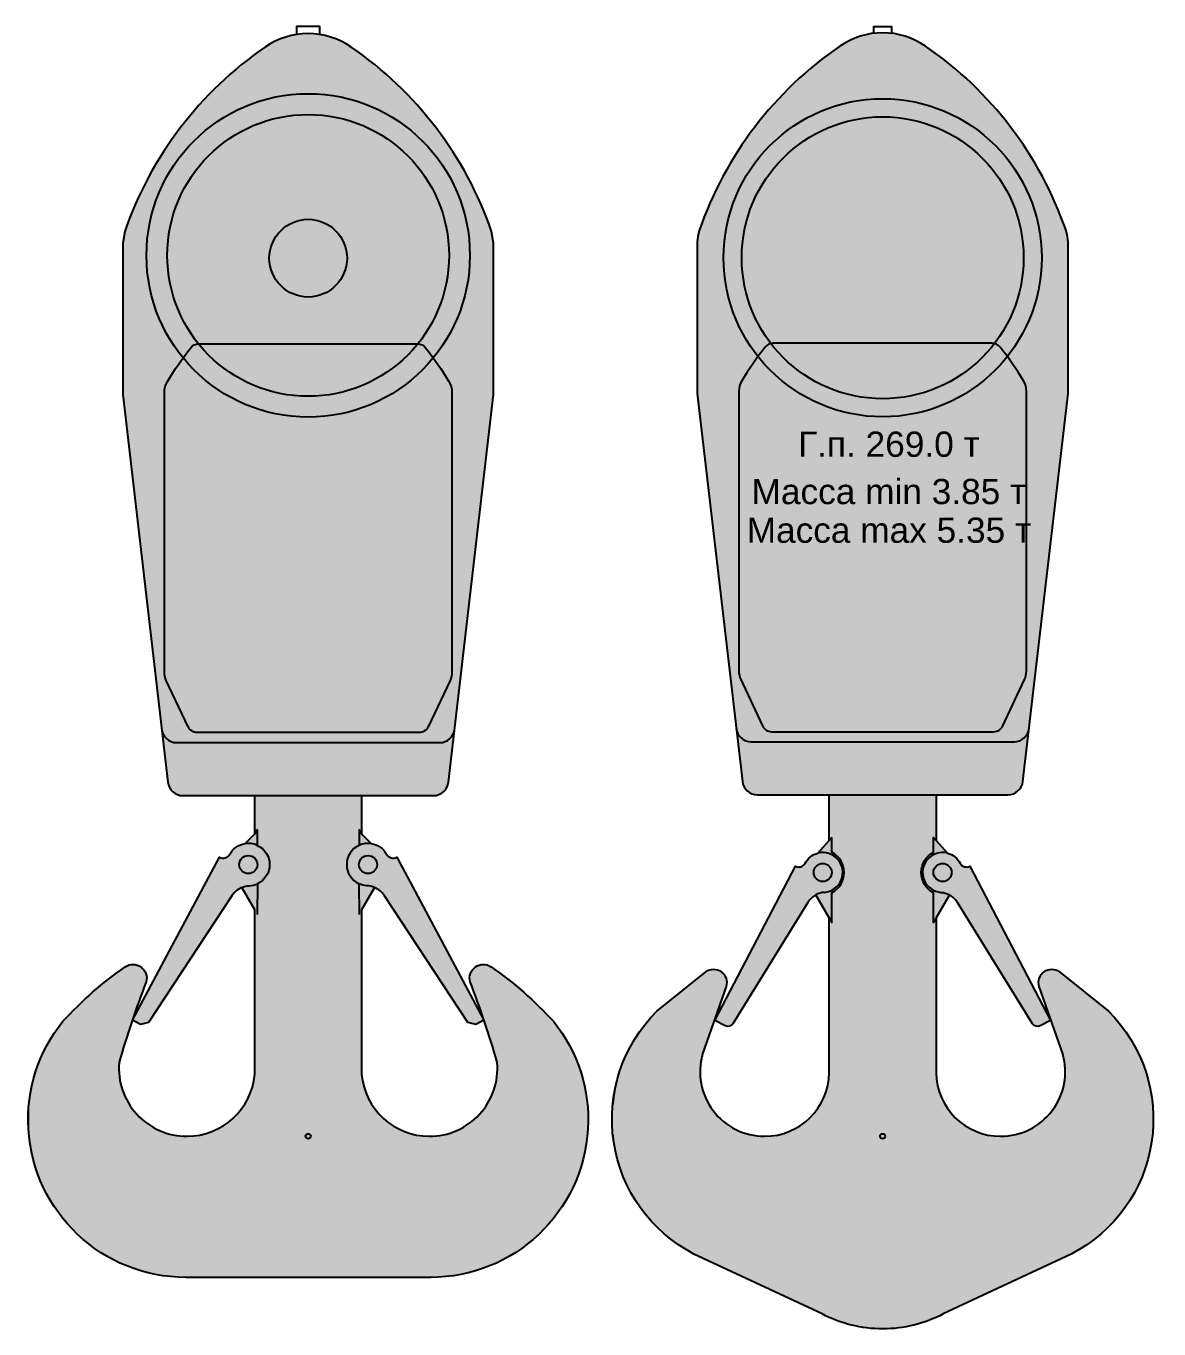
# Model space of a CAD drawing. Header units: millimetres. Extents: x -14799 to 18307, y 3609 to 39292.
# Drawn here: x -14799 to -12554, y 8910 to 11492 of the extents above; entities that cross this region are included whole.
import ezdxf

# ---------------------------------------------------------------- set-up
doc = ezdxf.new("R2010")
doc.units = ezdxf.units.MM
doc.set_wipeout_variables(frame=1)
doc.layers.add('Техника. Кран LTM-1750-9.1 Штрих', color=7, linetype='Continuous', true_color=0xffcc33)
doc.styles.get("Standard").update_dxf_attribs({"font": 'arial.ttf'})

# ---------------------------------------------------------------- blocks, each defined once
blk = doc.blocks.new('LTM 1750-9.1-20210527.14584000')
at = {"color": 0, "linetype": 'ByBlock', "lineweight": -2, "transparency": 16777216}
blk.add_wipeout([(-242.24110054579793, -279.5989767790152), (-242.24110054579802, -279.59897677901506), (-342.4935663790015, -263.22913137074124), (-432.18071212118724, -215.5348483491008), (-501.8036765467796, -141.5674800782134), (-543.9886172648858, -49.16098939201595), (-554.3689069287575, 14.871014064671272), (-554.3689069287575, 14.871014064671272), (-552.6262232659961, 71.99620916205333), (-540.3445221787576, 127.81273610225367), (-517.9478806652002, 180.39329629492943), (-486.2096362650057, 227.9223264097543), (-486.20963626500577, 227.92232640975408), (-486.20963626500577, 227.92232640975408), (-457.53767716785273, 257.45887087885376), (-427.28648659994957, 285.3757863042433), (-395.54741984353984, 311.5887666589474), (-362.41632540399576, 336.01865161328055), (-362.4163254039958, 336.0186516132803), (-362.4163254039958, 336.0186516132803), (-346.8062952756564, 340.6648529934339), (-331.3447577831871, 335.5461533302796), (-321.5909686241021, 322.50300091559393), (-321.0519404730076, 306.22511172427267), (-321.05194047300756, 306.22511172427267), (-321.05194047300756, 306.22511172427244), (-335.8198249775609, 266.6817259222032), (-349.6813985799813, 226.81160489535182), (-362.62944054164836, 186.63551769425624), (-374.6572059987157, 146.17439275264223), (-374.6572059987153, 146.17439275264246), (-374.6572059987153, 146.17439275264258), (-367.8814672178195, 91.20052370643225), (-339.57496918807885, 43.58982025406647), (-294.51497385389916, 11.377497543331742), (-240.30621567232575, 0), (-240.30621567232564, 0), (-240.30621567232564, 0), (-191.46528848212807, 9.15710164897962), (-149.2585542067706, 35.384573147720744), (-119.41906570984243, 75.11986735387472), (-106.00000000000006, 122.96563367528347), (-106, 122.96563367528358), (-106, 448.6139474044985), (-131.62612066915244, 492.9996904044842), (-131.62612066915244, 492.9996904044842), (-137.47551661693046, 489.9775383297879), (-142.82131551670926, 486.1341973041183), (-147.54908074610555, 481.55194108559635), (-151.5576058260849, 476.32886126621315), (-151.5576058260849, 476.32886126621315), (-316.5167225708937, 225.29518067737308), (-332.3904770950976, 221.40498476317453), (-348.4822275453641, 230.37993958851303), (-175.80727623870183, 553.1500088317721), (-175.80727623870183, 553.1500088317721), (-170.2378697819258, 551.3511348945506), (-164.40400996469245, 551.820512520417), (-159.19384971749196, 554.4866831678598), (-155.40058929484636, 558.9437462242663), (-155.40058929484616, 558.9437462242663), (-155.40058929484616, 558.9437462242663), (-149.8601119059347, 566.6688455325527), (-142.72425016329748, 572.9500497331735), (-134.35859177611317, 577.4655573202404), (-125.19172995370174, 579.9840277585704), (-125.19172995370174, 579.9840277585704), (-106, 599.3586256682966), (-106, 675.1823003422744), (0, 675.1823003422744), (106, 675.1823003422744), (106, 599.3586256682966), (125.19172995370174, 579.9840277585704), (125.19172995370174, 579.9840277585704), (134.35859177611306, 577.4655573202404), (142.72425016329748, 572.9500497331735), (149.8601119059347, 566.6688455325527), (155.40058929484616, 558.9437462242663), (155.40058929484616, 558.9437462242663), (155.40058929484616, 558.9437462242663), (159.19384971749184, 554.4866831678598), (164.4040099646922, 551.820512520417), (170.23786978192555, 551.3511348945506), (175.80727623870183, 553.1500088317721), (175.80727623870183, 553.1500088317721), (348.4822275453641, 230.37993958851303), (332.3904770950976, 221.40498476317453), (316.5167225708937, 225.29518067737308), (151.5576058260849, 476.32886126621315), (151.5576058260849, 476.32886126621315), (147.5490807461057, 481.55194108559635), (142.82131551670926, 486.1341973041183), (137.47551661693046, 489.9775383297879), (131.62612066915244, 492.9996904044842), (106, 448.6139474044985), (106, 122.96563367528358), (106, 122.9656336752837), (119.4190657098423, 75.11986735387495), (149.25855420677038, 35.38457314772086), (191.46528848212785, 9.15710164897962), (240.30621567232555, 0), (240.30621567232564, 0), (240.30621567232564, 0), (294.51497385389905, 11.377497543331856), (339.57496918807885, 43.58982025406658), (367.8814672178195, 91.20052370643236), (374.6572059987153, 146.1743927526427), (374.6572059987153, 146.17439275264246), (374.6572059987153, 146.17439275264258), (362.62944054164836, 186.63551769425646), (349.6813985799813, 226.81160489535182), (335.8198249775609, 266.68172592220344), (321.05194047300773, 306.22511172427267), (321.05194047300756, 306.22511172427267), (321.05194047300756, 306.22511172427267), (321.590968624102, 322.50300091559393), (331.3447577831871, 335.5461533302796), (346.8062952756564, 340.6648529934339), (362.4163254039958, 336.0186516132803), (362.4163254039958, 336.0186516132803), (362.4163254039959, 336.0186516132803), (395.54741984354, 311.5887666589474), (427.2864865999497, 285.3757863042431), (457.53767716785273, 257.45887087885376), (486.20963626500577, 227.92232640975408), (486.20963626500577, 227.92232640975408), (486.20963626500577, 227.92232640975408), (517.9478806652004, 180.3932962949293), (540.3445221787576, 127.81273610225355), (552.6262232659961, 71.99620916205322), (554.3689069287575, 14.871014064671272), (554.3689069287575, 14.871014064671272), (554.3689069287575, 14.871014064671158), (532.1951050552045, -84.25946184864631), (479.3644908789925, -171.02036865633613), (401.4724110729253, -236.22276621818696), (306.7684988539653, -272.9609990928358), (242.24110054579793, -279.5989767790152), (0, -279.5989767790152)], dxfattribs=at)
for points in [[(-106, 599.3831655829731), (-100.8925994422971, 607.6037318662734), (-100.8567617875451, 576.4975360307794, -0.6444180041398259), (-100.7386086319012, 500.5294804924926), (-100.8925994422971, 439.3391203584747)], [(106, 599.3831655829731), (100.8925994422971, 607.6037318662734), (100.8567617875451, 576.4975360307794, 0.6444180041398259), (100.7386086319012, 500.5294804924926), (100.8925994422971, 439.3391203584747)], [(-131.6261206691525, 492.9996904044841, -0.08742582491230164), (-116.4174612381066, 496.5487964648981, 0.09719707666887392), (-100.7386086319012, 500.5294804924926)], [(131.6261206691525, 492.9996904044841, 0.08742582491230164), (116.4174612381066, 496.5487964648981, -0.09719707666887392), (100.7386086319012, 500.5294804924926)]]:
    blk.add_lwpolyline(points, format="xyb", dxfattribs=at)
for centre, radius in [((-118.7200000000012, 538.4856336762737), 18), ((118.7200000000012, 538.4856336762737), 18), ((0, 0), 5)]:
    blk.add_circle(centre, radius, dxfattribs=at)
for centre, start, end in [((-118.7199999985103, 538.4856336809131), 64.82938410858529, 98.86395396667305), ((118.7199999985103, 538.4856336809131), 81.13604603332693, 115.1706158914147)]:
    blk.add_arc(centre, 41.99999999568409, start, end, dxfattribs=at)
blk.add_wipeout([(-1.1368683772161603e-13, 2185.182300342277), (-22.46592805943584, 2183.4903651143195), (-44.425044184037915, 2178.4527280279876), (-65.38196967852588, 2170.1830338253085), (-84.8639344027153, 2158.867839665561), (-84.8639344027153, 2158.867839665561), (-84.8639344027153, 2158.867839665561), (-175.63571606554626, 2085.3275350925883), (-253.6091448122545, 1998.3342183814048), (-316.8143795624617, 1900.0855998511602), (-363.65466780820304, 1793.063732272678), (-363.6546678082028, 1793.0637322726775), (-367.5000000000073, 1770.1823003422746), (-367.5000000000073, 1470.1823003422746), (-278.0871524887988, 701.715124434983), (-278.0871524887988, 701.715124434983), (-274.90394720414065, 691.3402990852046), (-268.23792707511336, 682.7767733765911), (-258.9613763649153, 677.145130290972), (-248.28818117719493, 675.1823003422746), (5.684341886080802e-14, 675.1823003422746), (248.28818117719487, 675.1823003422746), (248.28818117719487, 675.1823003422746), (258.96137636491505, 677.1451302909721), (268.2379270751132, 682.7767733765914), (274.90394720414054, 691.3402990852046), (278.0871524887988, 701.715124434983), (367.50000000000716, 1470.1823003422746), (367.50000000000716, 1770.1823003422746), (363.6546678082027, 1793.0637322726775), (363.6546678082027, 1793.0637322726775), (316.81437956246174, 1900.0855998511597), (253.60914481225444, 1998.3342183814043), (175.63571606554606, 2085.327535092588), (84.8639344027153, 2158.867839665561), (84.8639344027153, 2158.867839665561), (84.8639344027153, 2158.867839665561), (65.38196967852576, 2170.1830338253085), (44.425044184037745, 2178.4527280279876), (22.46592805943567, 2183.4903651143195)], dxfattribs=at)
at = {"layer": 'Техника. Кран LTM-1750-9.1 Штрих', "transparency": 16777216}
h = blk.add_hatch(color=256, dxfattribs=at)
h.dxf.hatch_style = 1
edge = h.paths.add_edge_path()
edge.add_arc((-5.101696842757519e-12, 2035.182300342291), 149.9999999999861, 89.99999999999808, 124.4550533359166)
edge.add_arc((330.9693441703708, 1552.808696981236), 735.000000000069, 124.4550533358909, 160.9206323697553)
edge.add_line((-363.6546678082028, 1793.063732272678), (-367.5000000000073, 1770.182300342275))
edge.add_line((-367.5000000000073, 1770.182300342275), (-367.5000000000073, 1470.182300342275))
edge.add_line((-367.5000000000073, 1470.182300342275), (-278.0871524887989, 701.715124434983))
edge.add_arc((-248.2881811772353, 705.1823003422651), 29.99999999999047, 186.636648807967, 270.000000000077)
edge.add_line((-248.2881811771949, 675.1823003422746), (0, 675.1823003422746))
edge.add_line((0, 675.1823003422746), (248.2881811771949, 675.1823003422746))
edge.add_arc((248.2881811772353, 705.1823003422651), 29.99999999999045, 269.9999999999229, 353.3633511920331)
edge.add_line((278.0871524887989, 701.715124434983), (367.5000000000073, 1470.182300342275))
edge.add_line((367.5000000000073, 1470.182300342275), (367.5000000000073, 1770.182300342275))
edge.add_line((367.5000000000073, 1770.182300342275), (363.6546678082028, 1793.063732272678))
edge.add_arc((-330.9693441703708, 1552.808696981236), 735.0000000000691, 19.07936763024474, 55.54494666410912)
edge.add_arc((5.030642569181509e-12, 2035.182300342291), 149.9999999999864, 55.54494666408348, 90.00000000000193)
at = {"layer": 'Техника. Кран LTM-1750-9.1 Штрих', "true_color": 0xadadad, "transparency": 16777216}
h = blk.add_hatch(color=253, dxfattribs=at)
h.dxf.hatch_style = 1
edge = h.paths.add_edge_path()
edge.add_line((0, -279.5989767790152), (-242.241100545798, -279.5989767790152))
edge.add_arc((-242.7370397477259, 32.53257467015385), 312.13194544256, 183.2437360615059, 270.0910359722428, ccw=False)
edge.add_arc((-247.4055621063549, 34.09584861745479), 307.5647725734192, 140.9353222766354, 183.5837017747242, ccw=False)
edge.add_arc((65.40561630598847, -278.861587528423), 749.0723077884134, 124.8294600474184, 137.425466711685, ccw=False)
edge.add_arc((-347.2192866151067, 313.5064721226142), 27.16152082212937, -15.549828366780787, 124.02165375472691, ccw=False)
edge.add_arc((1404.015382641152, -360.5483408328589), 1849.444269587816, 158.86747349818, 164.0983756355787)
edge.add_arc((-240.3062156723257, 134.8291617841281), 134.8291617841281, 175.1731258775729, 270)
edge.add_arc((-240.3062156723255, 134.829161784128), 134.829161784128, 270, 354.9520545556816)
edge.add_line((-106, 122.9656336752837), (-106, 448.6139474044984))
edge.add_line((-106, 448.6139474044984), (-131.6261206691525, 492.9996904044841))
edge.add_arc((-113.9504554166098, 451.6164708743045), 45.00000000892204, 113.1283726833772, 146.6903054116195)
edge.add_line((-151.5576058260849, 476.3288612662132), (-316.5167225708938, 225.2951806773731))
edge.add_line((-316.5167225708938, 225.2951806773731), (-332.3904770950976, 221.4049847631745))
edge.add_line((-332.3904770950976, 221.4049847631745), (-348.4822275453641, 230.3799395885129))
edge.add_line((-348.4822275453641, 230.3799395885129), (-175.8072762387019, 553.1500088317721))
edge.add_arc((-168.5007997570006, 566.2502149910055), 14.99999999973569, 240.8499523139755, 330.8499860565518)
edge.add_arc((-118.7200000019203, 538.4856336780734), 41.99999999796437, 98.86395396148009, 150.8499860566223, ccw=False)
edge.add_line((-125.1917299537017, 579.9840277585704), (-106, 599.3586256682967))
edge.add_line((-106, 599.3586256682967), (-106, 675.1823003422746))
edge.add_line((-106, 675.1823003422746), (0, 675.1823003422746))
edge.add_line((0, 675.1823003422746), (106, 675.1823003422746))
edge.add_line((106, 675.1823003422746), (106, 599.3586256682967))
edge.add_line((106, 599.3586256682967), (125.1917299537017, 579.9840277585704))
edge.add_arc((118.7200000019203, 538.4856336780734), 41.99999999796439, 29.150013943377587, 81.13604603851991, ccw=False)
edge.add_arc((168.5007997570006, 566.2502149910055), 14.99999999973575, 209.1500139434482, 299.1500476860245)
edge.add_line((175.8072762387019, 553.1500088317721), (348.4822275453641, 230.3799395885129))
edge.add_line((348.4822275453641, 230.3799395885129), (332.3904770950976, 221.4049847631745))
edge.add_line((332.3904770950976, 221.4049847631745), (316.5167225708938, 225.2951806773731))
edge.add_line((316.5167225708938, 225.2951806773731), (151.5576058260849, 476.3288612662132))
edge.add_arc((113.9504554166098, 451.6164708743045), 45.00000000892204, 33.30969458838049, 66.87162731662278)
edge.add_line((131.6261206691525, 492.9996904044841), (106, 448.6139474044984))
edge.add_line((106, 448.6139474044984), (106, 122.9656336752837))
edge.add_arc((240.3062156723255, 134.829161784128), 134.829161784128, 185.0479454443184, 270)
edge.add_arc((240.3062156723257, 134.8291617841281), 134.8291617841281, 270, 364.8268741224271)
edge.add_arc((-1404.015382641152, -360.5483408328589), 1849.444269587816, 15.90162436442132, 21.13252650182005)
edge.add_arc((347.2192866151067, 313.5064721226142), 27.16152082212941, 55.97834624527309, 195.5498283667808, ccw=False)
edge.add_arc((-65.40561630598847, -278.861587528423), 749.0723077884135, 42.574533288315024, 55.17053995258169, ccw=False)
edge.add_arc((247.4055621063549, 34.09584861745479), 307.5647725734192, -3.5837017747240907, 39.06467772336458, ccw=False)
edge.add_arc((242.7370397477259, 32.53257467015385), 312.13194544256, 269.9089640277572, 356.75626393849404, ccw=False)
edge.add_line((242.241100545798, -279.5989767790152), (0, -279.5989767790152))
at = {"color": 0, "linetype": 'ByBlock', "lineweight": -2, "transparency": 16777216}
blk.add_lwpolyline([(-22.5, 2183.485199841916), (-22.5, 2200.182300342275), (22.5, 2200.182300342275), (22.5, 2183.485199841916)], dxfattribs=at)
for points in [[(-6.962785567037434e-14, 2185.182300342277, 0.1514814996336794), (-84.86393440271539, 2158.867839665561, 0.160467545954988), (-363.6546678082028, 1793.063732272678), (-367.5000000000073, 1770.182300342275), (-367.5000000000073, 1470.182300342275), (-278.0871524887989, 701.715124434983, 0.3806801887707238), (-248.2881811771949, 675.1823003422746), (0, 675.1823003422746), (248.2881811771949, 675.1823003422746, 0.3806801887707238), (278.0871524887989, 701.715124434983), (367.5000000000073, 1470.182300342275), (367.5000000000073, 1770.182300342275), (363.6546678082028, 1793.063732272678, 0.160467545954988), (84.86393440271539, 2158.867839665561, 0.1514814996336794)], [(0, -279.5989767790152), (-242.241100545798, -279.5989767790152, -0.3981874203659749), (-554.3689069287575, 14.87101406467127, -0.1882668579801288), (-486.2096362650058, 227.9223264097541, -0.05501585294135017), (-362.4163254039959, 336.0186516132803, -0.697424689648761), (-321.0519404730076, 306.2251117242727, 0.02282808044671797), (-374.6572059987153, 146.1743927526425, 0.4391091729297186), (-240.3062156723256, 0, 0.3886379131341825), (-106, 122.9656336752837), (-106, 448.6139474044984), (-131.6261206691525, 492.9996904044841, 0.1474974350577614), (-151.5576058260849, 476.3288612662132), (-316.5167225708938, 225.2951806773731), (-332.3904770950976, 221.4049847631745), (-348.4822275453641, 230.3799395885129), (-175.8072762387019, 553.1500088317721, 0.4142137348635004), (-155.4005892948462, 558.9437462242664, -0.2308039970914648), (-125.1917299537017, 579.9840277585704), (-106, 599.3586256682967), (-106, 675.1823003422746), (0, 675.1823003422746), (106, 675.1823003422746), (106, 599.3586256682967), (125.1917299537017, 579.9840277585704, -0.2308039970914648), (155.4005892948462, 558.9437462242664, 0.4142137348635004), (175.8072762387019, 553.1500088317721), (348.4822275453641, 230.3799395885129), (332.3904770950976, 221.4049847631745), (316.5167225708938, 225.2951806773731), (151.5576058260849, 476.3288612662132, 0.1474974350577614), (131.6261206691525, 492.9996904044841), (106, 448.6139474044984), (106, 122.9656336752837, 0.3886379131341825), (240.3062156723256, 0, 0.4391091729297186), (374.6572059987153, 146.1743927526425, 0.02282808044671797), (321.0519404730076, 306.2251117242727, -0.697424689648761), (362.4163254039959, 336.0186516132803, -0.05501585294135017), (486.2096362650058, 227.9223264097541, -0.1882668579801288), (554.3689069287575, 14.87101406467127, -0.3981874203659749), (242.241100545798, -279.5989767790152)]]:
    blk.add_lwpolyline(points, format="xyb", close=True, dxfattribs=at)
for points in [[(232.8709903049109, 1562.480647999526, -0.02844539073048717), (279.1316716260313, 1495.639826110015, -0.1379987009291753), (285, 1474.782477476673), (285.0000000000596, 920.4498660461709, -0.1101829811620869), (281.2077444978058, 903.4498884465706), (238.1217480244756, 811.6823115424781, -0.2907604807238007), (220.0178757756075, 800.1823003422746), (-220.017875775593, 800.1823003422408, -0.2907604807238007), (-238.1217480245032, 811.6823115424727), (-281.2077444977434, 903.4498884465779, -0.1101829811620869), (-285.0000000000073, 920.4498660461709), (-285.0000000000423, 1474.782477476673, -0.1379987009291753), (-279.1316716261249, 1495.639826109819, -0.0284453907304872), (-232.8709903055295, 1562.480647998623, -0.2311167621798568), (-217.0991595645028, 1570.182300342275), (217.0991595645028, 1570.182300342341, -0.2311167621886803), (232.8709903059942, 1562.480647998135)], [(-290.3041336207876, 806.7151244350271, 0.3806801887705886), (-260.505162309295, 780.1823003422746), (260.5051623093095, 780.1823003422746, 0.3806801887705887), (290.3041336208856, 806.7151244350174)]]:
    blk.add_lwpolyline(points, format="xyb", dxfattribs=at)
for centre, radius in [((0, 1745.682300342275), 320.5), ((0, 1745.682300342275), 279.2433186450573), ((-3.637978807091713e-12, 1740.182300342275), 76.99999999999692)]:
    blk.add_circle(centre, radius, dxfattribs=at)
blk = doc.blocks.new('LTM 1750-9.1-20210527.21184700')
at = {"color": 0, "linetype": 'ByBlock', "lineweight": -2, "transparency": 16777216}
blk.add_wipeout([(248.28818117735477, 676.8329769742164), (248.28818117735477, 676.8329769742164), (258.96137636507285, 678.7958069229126), (268.2379270752698, 684.4274500085293), (274.90394720429776, 692.9909757171388), (278.08715248895874, 703.3658010669137), (367.5000000001598, 1471.8329769742159), (367.5000000001598, 1771.8329769742159), (367.5000000001598, 1771.8329769742159), (367.2575735999051, 1777.653709357377), (366.53197355797926, 1783.4341246205804), (365.3282257202735, 1789.1341848991337), (363.65466780836255, 1794.7144089046192), (363.6546678083626, 1794.7144089046192), (363.6546678083626, 1794.7144089046192), (316.8143795626127, 1901.736276483121), (253.60914481238854, 1999.98489501338), (175.6357160656567, 2086.978211724571), (84.86393440279778, 2160.5185162975436), (84.86393440279767, 2160.5185162975436), (84.86393440279767, 2160.5185162975436), (65.38196967861523, 2171.833710457278), (44.42504418413682, 2180.1034046599466), (22.465928059545945, 2185.1410417462703), (1.227249413204845e-10, 2186.832976974222), (1.227249413204845e-10, 2186.832976974222), (1.227249413204845e-10, 2186.832976974222), (-22.46592805930021, 2185.14104174627), (-44.42504418389069, 2180.103404659946), (-65.38196967836865, 2171.833710457278), (-84.86393440255051, 2160.5185162975436), (-84.86393440255051, 2160.5185162975436), (-84.86393440255068, 2160.5185162975436), (-175.6357160654096, 2086.978211724571), (-253.60914481214127, 1999.98489501338), (-316.8143795623655, 1901.736276483121), (-363.6546678081155, 1794.7144089046192), (-363.6546678081155, 1794.7144089046192), (-363.6546678081155, 1794.7144089046192), (-365.32822572002647, 1789.1341848991337), (-366.5319735577323, 1783.4341246205804), (-367.2575735996579, 1777.653709357377), (-367.4999999999127, 1771.8329769742159), (-367.4999999999127, 1471.8329769742159), (-278.0871524887117, 703.3658010669137), (-278.0871524887117, 703.3658010669137), (-274.9039472040506, 692.9909757171388), (-268.23792707502264, 684.4274500085293), (-258.9613763648257, 678.7958069229126), (-248.28818117710773, 676.8329769742164), (-2.2737367544323206e-13, 676.8329769742164)], dxfattribs=at)
at = {"linetype": 'ByBlock', "lineweight": -2, "transparency": 16777216}
blk.add_lwpolyline([(18.27606596656301, 2185.715431994253), (18.27606596656301, 2198.328146019216), (-18.27606596656297, 2198.328146019216), (-18.27606596656297, 2185.715431994222)], dxfattribs=at)
at = {"color": 0, "linetype": 'ByBlock', "lineweight": -2, "transparency": 16777216}
for points in [[(1.905675617308589e-10, 801.8329769742164), (220.0159892942611, 801.8329769742164, 0.2907514774998756), (238.119579284922, 813.3323870270641), (281.2071799815458, 905.095460125082, 0.1101913833806081), (285.0000000001601, 922.0966400193143), (285.0000000001601, 1476.433154108614, 0.1379987009291753), (279.1316716262324, 1497.290502741982, 0.0284453907304872), (232.8709903050242, 1564.13132463142, 0.2311167621798568), (217.0991595646628, 1571.832976974216), (-217.0991595644155, 1571.832976974216, 0.2311167621798568), (-232.8709903047768, 1564.13132463142, 0.0284453907304872), (-279.131671625985, 1497.290502741982, 0.1379987009291753), (-284.9999999999127, 1476.433154108614), (-284.9999999999127, 922.0966400193143, 0.1101913833806081), (-281.2071799812984, 905.095460125082), (-238.1195792846746, 813.3323870270641, 0.2907514774998756), (-220.0159892940137, 801.8329769742164), (5.681499715137761e-11, 801.8329769742164)], [(-290.3041336207083, 808.365801066968, 0.3806801887705886), (-260.5051623092077, 781.8329769742164), (260.505162309455, 781.8329769742164, 0.3806801887705886), (290.3041336209557, 808.365801066968)]]:
    blk.add_lwpolyline(points, format="xyb", dxfattribs=at)
for radius in [315.1991529517204, 279.3384364262311]:
    blk.add_circle((1.164153218269348e-10, 1741), radius, dxfattribs=at)
at = {"layer": 'Defpoints', "color": 0, "linetype": 'ByBlock', "lineweight": -2, "transparency": 16777216, "char_height": 50, "attachment_point": 5}
for s, insert in [('Г.п. 269.0 т', (12.38131066146161, 1371.175536665291)), ('Масса min 3.85 т', (12.38131066146161, 1277.387730729628)), ('Масса max 5.35 т', (12.38131066146161, 1200.780830194999))]:
    blk.add_mtext_dynamic_manual_height_columns(s, width=619.0733174863708, gutter_width=12.5, heights=[0], dxfattribs=dict(at, insert=insert))
at = {"color": 0, "linetype": 'ByBlock', "lineweight": -2, "transparency": 16777216}
blk.add_wipeout([(-105.99998999991666, 676.8329769742163), (105.99998999991645, 676.8329769742163), (105.99998999991904, 586.2491466316665), (128.2918214227173, 561.2557190034136), (128.2918214227173, 561.2557190034136), (136.12470272440535, 558.3978928449849), (143.18494086716908, 553.9623278070678), (149.15911244604135, 548.145930830904), (153.7820075403022, 541.2069077883143), (153.7820075403022, 541.2069077883143), (153.7820075403022, 541.2069077883143), (157.2430727507349, 536.9137337931109), (162.08360705435723, 534.2718513204381), (167.56668237327509, 533.6834633608112), (172.85754950372927, 535.2381467214475), (332.76004799820635, 229.69765833051179), (312.02278037301556, 218.84495355531203), (312.02278037301556, 218.84495355531203), (307.99430561296873, 217.62139575629817), (303.7974719788286, 217.95649279778422), (300.014189622404, 219.8037819444612), (297.16902792201273, 222.907128118914), (148.09073817168237, 463.4892701539834), (148.09073817168237, 463.4892701539834), (144.8937060151663, 467.9702652777746), (141.14309837620507, 471.9993190435871), (136.9021298541249, 475.5085237831204), (132.2422798335173, 478.43873362111526), (105.99998999992289, 432.6270226532904), (105.99998999993099, 126.33190761921333), (105.99998999993099, 126.33190761921333), (116.18596189298644, 77.8693370356799), (144.01593122239808, 36.9075551152838), (185.31862251372377, 9.586089871568902), (233.9034107909642, -1.1368683772161603e-13), (233.90341079096427, -1.1368683772161603e-13), (233.9034107909642, -1.1368683772161603e-13), (290.9802908350518, 13.440424323185766), (336.0625133256341, 50.937203609733615), (359.6760877413687, 104.6104217437994), (356.85864160302833, 163.1806978129116), (356.8586416030282, 163.1806978129116), (310.3552686369146, 297.1027215392137), (310.3552686369146, 297.1027215392137), (310.40952716260944, 313.16796036001347), (319.8779368466822, 326.1465604544578), (335.15965737338325, 331.10275456897216), (350.4430437883199, 326.15169992893107), (350.4430437883199, 326.15169992893107), (447.49882243421484, 247.8793465201984), (447.49882243421484, 247.8793465201984), (502.965333390491, 172.29744907120607), (532.505667035051, 83.32258887001854), (533.2578059931958, -10.424898278386536), (505.14887922723585, -99.86228025996422), (450.9022221522776, -176.32440981338823), (375.77352608636517, -232.4032479529975), (373.96184571785284, -233.3500152568696), (120.10846939032037, -352.03261040204995), (120.10846939032025, -352.03261040205007), (91.65187427679501, -364.8564157014438), (61.855737767824216, -374.152545915175), (31.15554641066205, -379.78513310451297), (9.026113190202523e-14, -381.6718539807838), (-8.823497488208432e-14, -381.6718539807838), (-2.819411371035585e-13, -381.6718539807838), (-31.155546410662247, -379.78513310451297), (-61.85573776782443, -374.152545915175), (-91.65187427679524, -364.8564157014438), (-120.1084693903204, -352.03261040205007), (-120.10846939032061, -352.03261040204995), (-373.96184571785307, -233.3500152568696), (-373.9618457178533, -233.35001525686937), (-449.4694076311248, -177.78235241627283), (-504.2337488925849, -101.69014528669175), (-532.9490223141103, -12.445592892835407), (-532.8331465407479, 81.30483981260795), (-503.89734820523165, 170.47813533508543), (-448.94507423485356, 246.43473244907705), (-447.49882243421507, 247.8793465201984), (-350.4430437883202, 326.15169992893107), (-350.4430437883202, 326.15169992893107), (-335.1596573733835, 331.10275456897216), (-319.87793684668253, 326.1465604544578), (-310.40952716260966, 313.16796036001347), (-310.35526863691496, 297.1027215392137), (-310.35526863691484, 297.1027215392137), (-356.8586416030284, 163.1806978129116), (-356.8586416030284, 163.1806978129116), (-359.6760877413689, 104.61042174379952), (-336.0625133256343, 50.937203609733615), (-290.980290835052, 13.440424323185653), (-233.90341079096453, -2.2737367544323206e-13), (-233.90341079096441, -1.1368683772161603e-13), (-233.90341079096453, -1.1368683772161603e-13), (-185.318622513724, 9.586089871568902), (-144.01593122239828, 36.90755511528391), (-116.18596189298668, 77.86933703568002), (-105.9999899999312, 126.33190761921355), (-105.9999899999312, 126.33190761921333), (-105.99998999992333, 432.6270226532906), (-132.24227983351741, 478.43873362111526), (-132.24227983351741, 478.43873362111526), (-136.90212985412512, 475.5085237831204), (-141.14309837620533, 471.9993190435871), (-144.89370601516654, 467.9702652777746), (-148.09073817168252, 463.4892701539834), (-297.16902792201296, 222.907128118914), (-297.16902792201296, 222.907128118914), (-300.01418962240416, 219.8037819444612), (-303.7974719788287, 217.95649279778422), (-307.994305612969, 217.62139575629817), (-312.02278037301585, 218.84495355531203), (-332.7600479982066, 229.69765833051179), (-172.8575495037295, 535.2381467214475), (-172.8575495037295, 535.2381467214475), (-167.5666823732753, 533.6834633608112), (-162.08360705435746, 534.2718513204381), (-157.24307275073514, 536.9137337931109), (-153.78200754030246, 541.2069077883143), (-153.78200754030246, 541.2069077883143), (-153.78200754030246, 541.2069077883143), (-149.1591124460416, 548.145930830904), (-143.1849408671692, 553.9623278070678), (-136.1247027244055, 558.3978928449849), (-128.29182142271742, 561.2557190034136), (-128.29182142271753, 561.2557190034136), (-105.99998999991904, 586.2491466316662)], dxfattribs=at)
at = {"layer": 'Техника. Кран LTM-1750-9.1 Штрих', "transparency": 16777216}
h = blk.add_hatch(color=256, dxfattribs=at)
h.dxf.hatch_style = 1
edge = h.paths.add_edge_path()
edge.add_line((2.473825588822365e-10, 676.8329769742164), (248.288181177355, 676.8329769742164))
edge.add_arc((248.2881811773966, 706.8329769742069), 29.99999999999045, 269.9999999999205, 353.363351192012)
edge.add_line((278.087152488959, 703.3658010669138), (367.5000000001601, 1471.832976974216))
edge.add_line((367.5000000001601, 1471.832976974216), (367.5000000001601, 1771.832976974216))
edge.add_arc((297.5000000004498, 1771.832976974251), 69.99999999971027, 359.9999999999719, 379.0793676284672)
edge.add_arc((-330.969344170119, 1554.459373613227), 734.9999999999662, 19.07936763024346, 55.54494666411964)
edge.add_arc((1.517577175036422e-10, 2036.83297697427), 149.9999999999525, 55.54494666410434, 90.00000000001103)
edge.add_arc((9.482903351454297e-11, 2036.832976974273), 149.99999999995, 89.99999999998927, 124.4550533358959)
edge.add_arc((330.9693441703664, 1554.459373613227), 734.9999999999662, 124.4550533358804, 160.9206323697566)
edge.add_arc((-297.5000000002024, 1771.832976974251), 69.9999999997103, 160.9206323715328, 180.0000000000281)
edge.add_line((-367.4999999999127, 1771.832976974216), (-367.4999999999127, 1471.832976974216))
edge.add_line((-367.4999999999127, 1471.832976974216), (-278.0871524887116, 703.3658010669138))
edge.add_arc((-248.2881811771493, 706.8329769742069), 29.99999999999046, 186.6366488079879, 270.0000000000795)
edge.add_line((-248.2881811771076, 676.8329769742164), (0, 676.8329769742164))
at = {"layer": 'Техника. Кран LTM-1750-9.1 Штрих', "true_color": 0xadadad, "transparency": 16777216}
h = blk.add_hatch(color=253, dxfattribs=at)
h.dxf.hatch_style = 1
edge = h.paths.add_edge_path()
edge.add_line((-105.999989999919, 586.2491466316665), (-105.9999899999166, 676.8329769742164))
edge.add_line((-105.9999899999166, 676.8329769742164), (105.9999899999166, 676.8329769742164))
edge.add_line((105.9999899999166, 676.8329769742164), (105.9999899999192, 586.2491466316667))
edge.add_line((105.9999899999192, 586.2491466316667), (128.2918214227175, 561.2557190034137))
edge.add_arc((118.7199887977141, 522.8574321143718), 39.5733296023249, 27.625013943602028, 76.00271913185628, ccw=False)
edge.add_arc((166.3041570908156, 547.7602919578289), 14.13333200058141, 207.6250139452686, 297.6250516634003)
edge.add_line((172.8575495037294, 535.2381467214478), (332.7600479982066, 229.6976583305119))
edge.add_line((332.7600479982066, 229.6976583305119), (312.0227803730158, 218.8449535553124))
edge.add_arc((306.7800731696884, 228.862675940691), 11.30666797117249, 211.7846993042957, 297.6250069015451, ccw=False)
edge.add_line((297.1690279220129, 222.9071281189141), (148.0907381716825, 463.4892701539835))
edge.add_arc((112.0493242530901, 441.1559735212585), 42.3999959402898, 31.78469456077735, 61.55929664682877)
edge.add_line((132.2422798335174, 478.4387336211154), (105.999989999923, 432.6270226532906))
edge.add_line((105.999989999923, 432.6270226532906), (105.9999899999311, 126.3319076192134))
edge.add_arc((233.9034107909644, 127.9131952561536), 127.9131952561536, 180.7083195399668, 270)
edge.add_arc((233.9034107909644, 127.9131952561536), 127.9131952561536, 270, 376.0045888398165)
edge.add_line((356.8586416030284, 163.1806978129117), (310.3552686369148, 297.1027215392138))
edge.add_arc((335.1640378265333, 305.0516437657919), 26.05111117146352, 54.090891582373274, 197.7658620319636, ccw=False)
edge.add_line((350.4430437883202, 326.1516999289312), (447.4988224342151, 247.8793465201986))
edge.add_arc((235.3681012119781, 34.06188429561492), 301.1932104786356, -62.6032795471408, 45.22688824406782, ccw=False)
edge.add_line((373.9618457178531, -233.3500152568694), (120.1084693903205, -352.03261040205))
edge.add_arc((1.611439870430331e-10, -123.4916960001771), 258.1801579806067, 269.99999999996425, 297.723933593544, ccw=False)
edge.add_arc((-1.611297761883179e-10, -123.491696000177), 258.1801579806067, 242.27606640645598, 270.00000000003575, ccw=False)
edge.add_line((-120.1084693903205, -352.03261040205), (-373.9618457178531, -233.3500152568694))
edge.add_arc((-235.3681012119781, 34.06188429561492), 301.1932104786356, 134.7731117559322, 242.6032795471407, ccw=False)
edge.add_line((-447.4988224342151, 247.8793465201986), (-350.4430437883202, 326.1516999289312))
edge.add_arc((-335.1640378265333, 305.0516437657919), 26.05111117146348, -17.765862031963593, 125.9091084176267, ccw=False)
edge.add_line((-310.3552686369148, 297.1027215392138), (-356.8586416030284, 163.1806978129117))
edge.add_arc((-233.9034107909644, 127.9131952561536), 127.9131952561536, 163.9954111601834, 270)
edge.add_arc((-233.9034107909644, 127.9131952561536), 127.9131952561536, 270, 359.2916804600332)
edge.add_line((-105.9999899999311, 126.3319076192134), (-105.9999899999233, 432.627022653291))
edge.add_line((-105.9999899999233, 432.627022653291), (-132.2422798335174, 478.4387336211154))
edge.add_arc((-112.0493242530901, 441.1559735212585), 42.3999959402898, 118.4407033531712, 148.2153054392226)
edge.add_line((-148.0907381716825, 463.4892701539835), (-297.1690279220129, 222.9071281189141))
edge.add_arc((-306.7800731696884, 228.862675940691), 11.3066679711725, 242.3749930984549, 328.21530069570434, ccw=False)
edge.add_line((-312.0227803730158, 218.8449535553124), (-332.7600479982066, 229.6976583305119))
edge.add_line((-332.7600479982066, 229.6976583305119), (-172.8575495037294, 535.2381467214478))
edge.add_arc((-166.3041570908156, 547.7602919578289), 14.13333200058138, 242.3749483365997, 332.3749860547314)
edge.add_arc((-118.7199887977141, 522.8574321143718), 39.57332960232483, 103.9972808681436, 152.3749860563981, ccw=False)
edge.add_line((-128.2918214227175, 561.2557190034137), (-105.999989999919, 586.2491466316665))
at = {"color": 0, "linetype": 'ByBlock', "lineweight": -2, "transparency": 16777216}
for points in [[(2.473825588822365e-10, 676.8329769742164), (248.288181177355, 676.8329769742164, 0.3806801887706313), (278.087152488959, 703.3658010669138), (367.5000000001601, 1471.832976974216), (367.5000000001601, 1771.832976974216, 0.08344229999431238), (363.6546678083629, 1794.71440890462, 0.1604675459550408), (84.86393440279787, 2160.518516297544, 0.1514814996336269), (1.228999968458826e-10, 2186.832976974223, 0.1514814996336269), (-84.86393440255048, 2160.518516297544, 0.1604675459550408), (-363.6546678081155, 1794.71440890462, 0.08344229999431238), (-367.4999999999127, 1771.832976974216), (-367.4999999999127, 1471.832976974216), (-278.0871524887116, 703.3658010669138, 0.3806801887706313), (-248.2881811771076, 676.8329769742164), (0, 676.8329769742164)], [(-105.9999899999233, 432.627022653291), (-100.89258992548, 423.7109281550162), (-100.8925899240785, 482.466808095182, 0.6083737926804421), (-100.892589924013, 563.2480561362141), (-100.892589924013, 591.9755237850119)], [(105.9999899999233, 432.627022653291), (100.89258992548, 423.7109281550162), (100.8925899240785, 482.466808095182, -0.6083737926804421), (100.892589924013, 563.2480561362141), (100.892589923989, 591.975523785037), (105.9999899999192, 586.2491466316667)], [(-115.4996679638015, 483.4153486354343, 0.1041030928391735), (-132.2422798335174, 478.4387336211154)], [(115.4996679638015, 483.4153486354343, -0.1041030928391735), (132.2422798335174, 478.4387336211154)]]:
    blk.add_lwpolyline(points, format="xyb", dxfattribs=at)
blk.add_lwpolyline([(-105.999989999919, 586.2491466316665), (-105.9999899999166, 676.8329769742164), (105.9999899999166, 676.8329769742164), (105.9999899999192, 586.2491466316667), (128.2918214227175, 561.2557190034137, -0.2142796759981022), (153.7820075403024, 541.2069077883148, 0.4142137551863506), (172.8575495037294, 535.2381467214478), (332.7600479982066, 229.6976583305119), (312.0227803730158, 218.8449535553124, -0.3931057891208732), (297.1690279220129, 222.9071281189141), (148.0907381716825, 463.4892701539835, 0.1306520967461451), (132.2422798335174, 478.4387336211154), (105.999989999923, 432.6270226532906), (105.9999899999311, 126.3319076192134, 0.4105972855444326), (233.9034107909644, 0, 0.4986066081820482), (356.8586416030284, 163.1806978129117), (310.3552686369148, 297.1027215392138, -0.7243779264650074), (350.4430437883202, 326.1516999289312), (447.4988224342151, 247.8793465201986, -0.5085923847120298), (373.9618457178531, -233.3500152568694), (120.1084693903205, -352.03261040205, -0.1215620140830215), (2.065289205352382e-14, -381.6718539807838, -0.1215620140830215), (-120.1084693903205, -352.03261040205), (-373.9618457178531, -233.3500152568694, -0.5085923847120298), (-447.4988224342151, 247.8793465201986), (-350.4430437883202, 326.1516999289312, -0.7243779264650074), (-310.3552686369148, 297.1027215392138), (-356.8586416030284, 163.1806978129117, 0.4986066081820482), (-233.9034107909644, 0, 0.4105972855444326), (-105.9999899999311, 126.3319076192134), (-105.9999899999233, 432.627022653291), (-132.2422798335174, 478.4387336211154, 0.1306520967461451), (-148.0907381716825, 463.4892701539835), (-297.1690279220129, 222.9071281189141, -0.3931057891208732), (-312.0227803730158, 218.8449535553124), (-332.7600479982066, 229.6976583305119), (-172.8575495037294, 535.2381467214478, 0.4142137551863506), (-153.7820075403024, 541.2069077883148, -0.2142796759981022), (-128.2918214227175, 561.2557190034137)], format="xyb", close=True, dxfattribs=at)
blk.add_lwpolyline([(-100.892589923989, 591.975523785037), (-105.9999899999192, 586.2491466316667)], dxfattribs=at)
for centre, radius in [((-118.7199887999159, 522.8574321162147), 17.99999999999909), ((118.7199887999159, 522.8574321162147), 17.99999999999909), ((0, 0), 5)]:
    blk.add_circle(centre, radius, dxfattribs=at)
for centre, start, end in [((-118.7199888001429, 522.8574321164228), 274.6676649136051, 103.9972808654497), ((118.7199888001429, 522.8574321164228), 76.00271913455026, 265.3323350863949)]:
    blk.add_arc(centre, 39.57332959974734, start, end, dxfattribs=at)

msp = doc.modelspace()

# ---------------------------------------------------------------- block references
at = {"transparency": 16777216}
msp.add_blockref('LTM 1750-9.1-20210527.14584000', (-14240.0555269597, 9291.751676874706), dxfattribs=at)
at = {"color": 0, "linetype": 'ByBlock', "lineweight": -2, "transparency": 16777216}
msp.add_blockref('LTM 1750-9.1-20210527.21184700', (-13101.34925831201, 9291.751676874706), dxfattribs=at)

doc.saveas('drawing.dxf')
